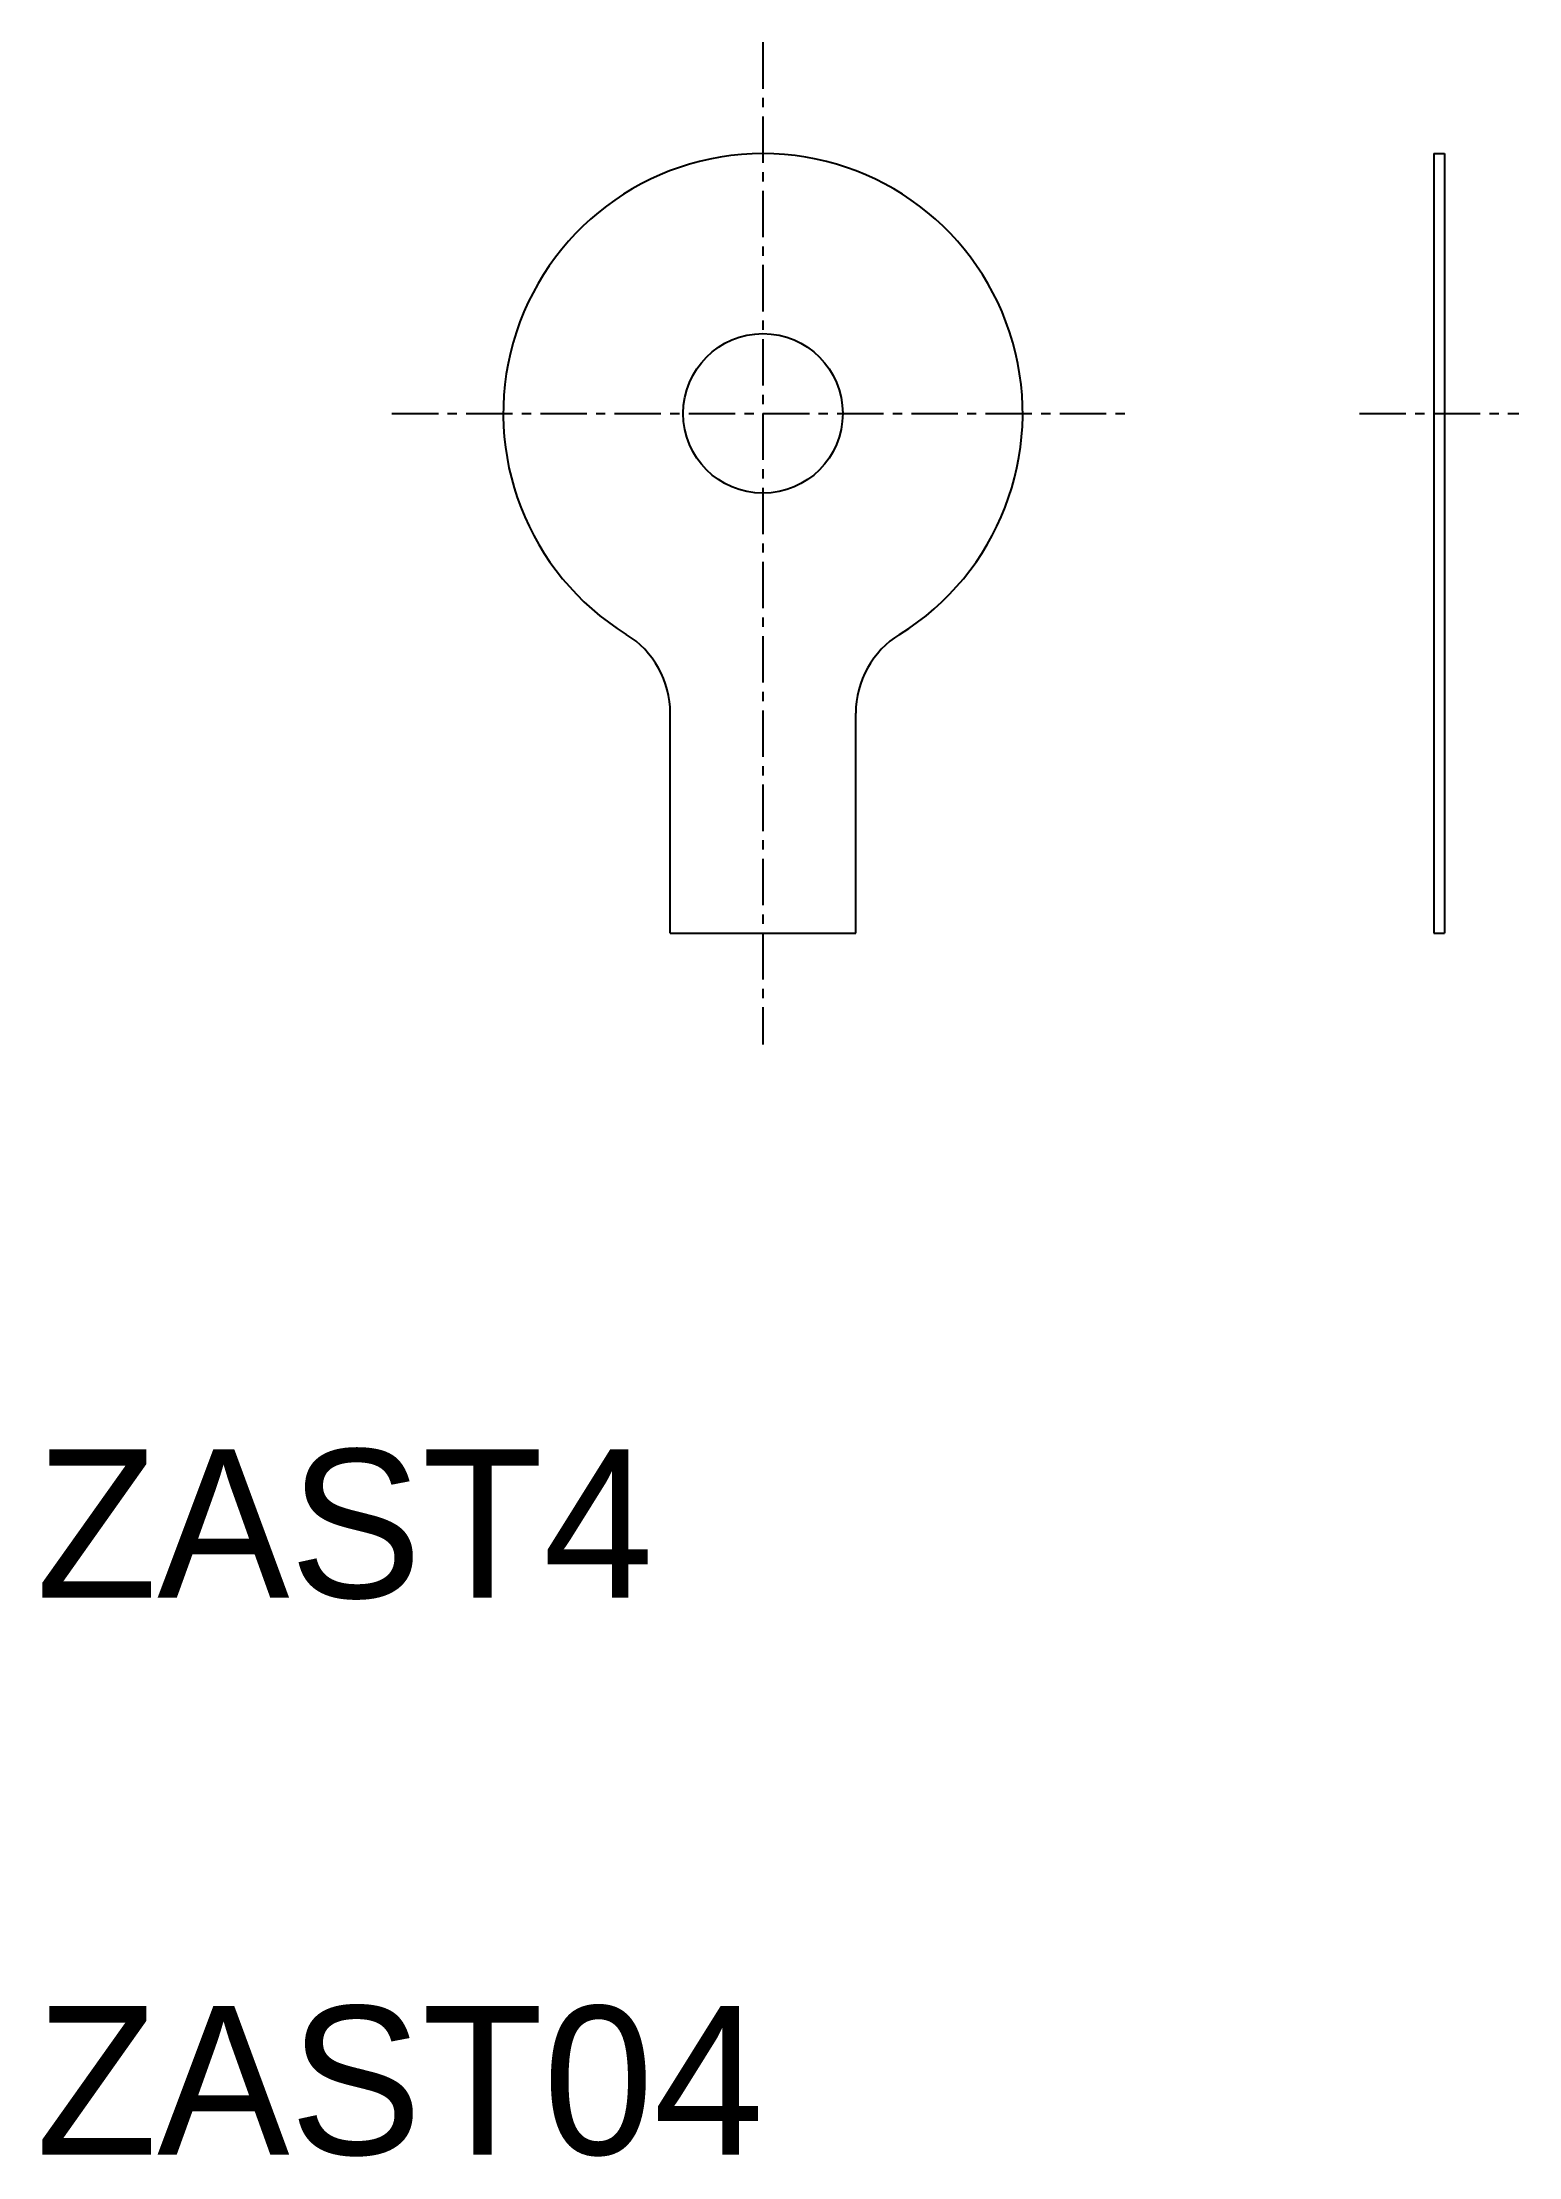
# Model space of a CAD drawing. Extents: x 112.4 to 152.2, y 40.9 to 97.9.
import ezdxf

# ---------------------------------------------------------------- set-up
doc = ezdxf.new("R2010")
doc.units = 0
doc.linetypes.add('CENTER', pattern=[2, 1.25, -0.25, 0.25, -0.25])
doc.layers.get('0').update_dxf_attribs({"linetype": 'CONTINUOUS'})
doc.layers.add('CENTER', color=1, linetype='CENTER')

msp = doc.modelspace()

# ---------------------------------------------------------------- linework, layer by layer
at = {"color": 7, "linetype": 'CONTINUOUS'}
for p, q in [((149.878, 94.91), (149.878, 73.91)), ((149.878, 94.91), (150.168, 94.91)), ((150.168, 94.91), (150.168, 73.91)), ((129.297, 73.91), (129.297, 79.832)), ((134.297, 73.91), (134.297, 79.832)), ((129.297, 73.91), (134.297, 73.91)), ((149.878, 73.91), (150.168, 73.91))]:
    msp.add_line(p, q, dxfattribs=at)
msp.add_circle((131.797, 87.91), 2.15, dxfattribs=at)
for centre, radius, start, end in [((131.797, 87.91), 7, 301.7569, 238.2431), ((126.797, 79.832), 2.5, 0, 58.2431), ((136.797, 79.832), 2.5, 121.7569, 180)]:
    msp.add_arc(centre, radius, start, end, dxfattribs=at)
at = {"layer": 'CENTER', "color": 1, "linetype": 'CENTER'}
for p, q in [((131.797, 97.91), (131.797, 70.91)), ((121.797, 87.91), (141.797, 87.91)), ((147.878, 87.91), (152.168, 87.91))]:
    msp.add_line(p, q, dxfattribs=at)

# ---------------------------------------------------------------- texts
at = {"color": 7, "linetype": 'CONTINUOUS'}
for s, p in [('ZAST4', (112.201, 56.001)), ('ZAST04', (112.201, 41.001))]:
    msp.add_text(s, height=4, dxfattribs=at).set_placement(p)

doc.saveas('drawing.dxf')
